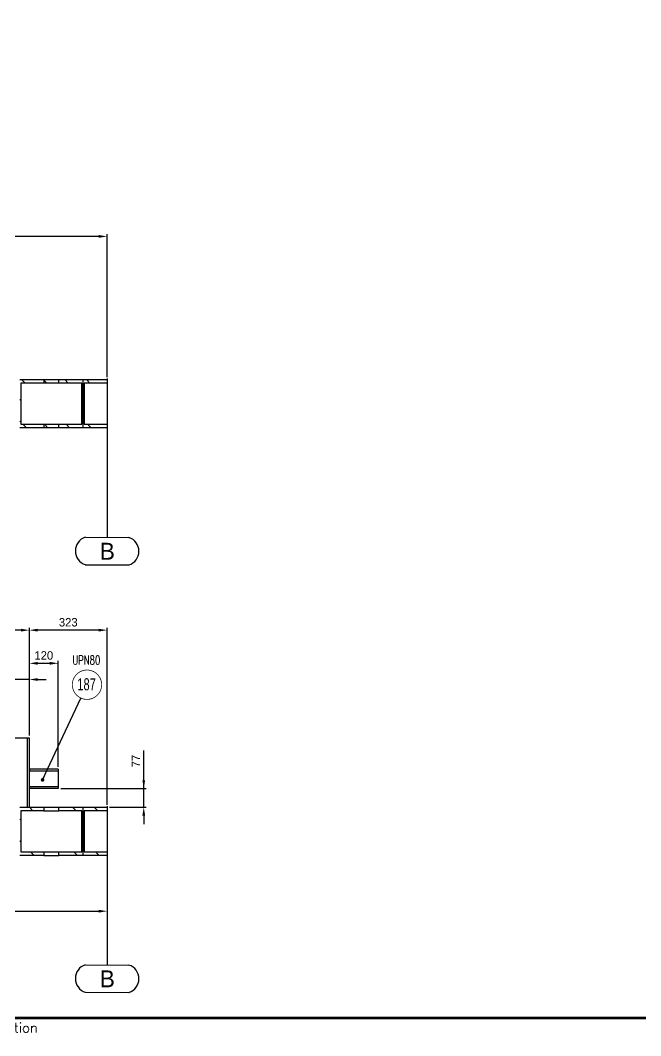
# Model space of a CAD drawing. Header units: millimetres. Extents: x 0 to 16187, y -20471 to 6290.
# Drawn here: x 2073.8 to 2331.3, y 2604.8 to 3026.1 of the extents above; entities that cross this region are included whole.
import ezdxf
from ezdxf.enums import TextEntityAlignment as Align

# ---------------------------------------------------------------- set-up
doc = ezdxf.new("R2010")
doc.units = ezdxf.units.MM
doc.header["$PDSIZE"] = -1
doc.layers.add('BORDER1', color=3, linetype='Continuous')
doc.layers.add('BORDER2', color=7, linetype='Continuous')
doc.styles.add('MtXpl_txt_shx', font='txt.shx', dxfattribs={"height": 0.2})
doc.styles.add('ROMANC', font='ROMANC', dxfattribs={"height": 5})
doc.styles.add('ROMANS', font='ROMANS.shx', dxfattribs={"width": 0.8})
doc.styles.add('ROMANT', font='ROMANT', dxfattribs={"height": 4})
doc.styles.add('SLDTEXTSTYLE2', font='TXT', dxfattribs={"width": 0.686449})
doc.dimstyles.new('AM_ISO', dxfattribs={"dimtxt": 3.5, "dimasz": 3.5, "dimexe": 1, "dimexo": 1, "dimgap": 1.5, "dimtad": 1, "dimdsep": 46, "dimtxsty": 'Standard', "dimcen": 0, "dimclrd": 1, "dimclre": 1, "dimclrt": 1, "dimadec": 0, "dimazin": 2, "dimtp": 0.1, "dimtm": 0.1, "dimtfac": 0.71, "dimtdec": 3, "dimtmove": 0, "dimatfit": 3, "dimfxl": 1, "dimlwd": -1, "dimlwe": -1, "dimarcsym": 1})
doc.dimstyles.new('AM_ISO$7', dxfattribs={"dimtxt": 3.5, "dimasz": 3.5, "dimexe": 1, "dimexo": 1, "dimgap": 1.5, "dimtad": 1, "dimtoh": 1, "dimdsep": 46, "dimtxsty": 'Standard', "dimcen": 0, "dimclrd": 1, "dimclre": 1, "dimclrt": 1, "dimadec": 0, "dimazin": 2, "dimtp": 0.1, "dimtm": 0.1, "dimtfac": 0.71, "dimtdec": 3, "dimtmove": 0, "dimatfit": 3, "dimfxl": 1, "dimlwd": -1, "dimlwe": -1, "dimarcsym": 1})
pattern_1 = [(135, (419.019, 715.6683), (-4.490128, -4.490128), [])]
pattern_2 = [(135, (419.019, 3612.7656), (-4.490128, -4.490128), [])]

# ---------------------------------------------------------------- blocks, each defined once
blk = doc.blocks.new('_D_46')
at = {"color": 1, "linetype": 'ByBlock'}
for p, q in [((2125.03, 2707.33), (2125.03, 2723.16)), ((2125.03, 2710.83), (2125.03, 2714.33)), ((2090.53, 2707.33), (2126.03, 2707.33)), ((2125.03, 2699.63), (2125.03, 2707.33)), ((2110.83, 2699.63), (2126.03, 2699.63)), ((2125.03, 2696.13), (2125.03, 2692.63))]:
    blk.add_line(p, q, dxfattribs=at)
at = {"color": 1}
for points in [[(2124.44, 2710.83), (2125.61, 2710.83), (2125.03, 2707.33)], [(2125.61, 2696.13), (2124.44, 2696.13), (2125.03, 2699.63)]]:
    blk.add_solid(points, dxfattribs=at)
at = {"layer": 'Defpoints', "color": 0}
for p in [(2089.53, 2707.33), (2125.03, 2707.33), (2109.83, 2699.63)]:
    blk.add_point(p, dxfattribs=at)
at = {"color": 1, "insert": (2120.03, 2718.75), "char_height": 3.5, "attachment_point": 2, "rotation": 90}
blk.add_mtext('77', dxfattribs=at)
blk = doc.blocks.new('_D_47')
at = {"color": 1, "linetype": 'ByBlock'}
for p, q in [((2069.53, 2752.61), (2038.05, 2752.61)), ((2066.03, 2752.61), (2062.53, 2752.61)), ((2069.53, 2729.33), (2069.53, 2753.61)), ((2077.53, 2752.61), (2069.53, 2752.61)), ((2077.53, 2729.33), (2077.53, 2753.61)), ((2081.03, 2752.61), (2084.53, 2752.61))]:
    blk.add_line(p, q, dxfattribs=at)
at = {"color": 1}
for points in [[(2066.03, 2752.03), (2066.03, 2753.2), (2069.53, 2752.61)], [(2081.03, 2753.2), (2081.03, 2752.03), (2077.53, 2752.61)]]:
    blk.add_solid(points, dxfattribs=at)
at = {"layer": 'Defpoints', "color": 0}
for p in [(2069.53, 2752.61), (2069.53, 2728.33), (2077.53, 2728.33)]:
    blk.add_point(p, dxfattribs=at)
at = {"color": 1, "insert": (2042.18, 2757.61), "char_height": 3.5, "attachment_point": 2}
blk.add_mtext('80', dxfattribs=at)
blk = doc.blocks.new('*D3852')
at = {"color": 1, "linetype": 'ByBlock'}
for p, q in [((2077.53, 2729.33), (2077.53, 2760.32)), ((2089.53, 2716.33), (2089.53, 2760.32)), ((2081.03, 2759.32), (2086.03, 2759.32))]:
    blk.add_line(p, q, dxfattribs=at)
at = {"color": 1}
for points in [[(2081.03, 2759.9), (2081.03, 2758.74), (2077.53, 2759.32)], [(2086.03, 2758.74), (2086.03, 2759.9), (2089.53, 2759.32)]]:
    blk.add_solid(points, dxfattribs=at)
at = {"layer": 'Defpoints', "color": 0}
for p in [(2089.53, 2759.32), (2077.53, 2728.33), (2089.53, 2715.33)]:
    blk.add_point(p, dxfattribs=at)
at = {"color": 1, "insert": (2083.53, 2762.57), "char_height": 3.5, "attachment_point": 5}
blk.add_mtext('120', dxfattribs=at)
blk = doc.blocks.new('*U609')
at = {"layer": 'BORDER1', "color": 154, "true_color": 0x1859a9, "const_width": 1}
blk.add_lwpolyline([(1.81, 811), (1144, 811), (1144, 0), (0, 0), (0, 811)], close=True, dxfattribs=at)
at = {"layer": 'BORDER2', "color": 154, "true_color": 0x1859a9, "style": 'ROMANS'}
blk.add_text('2017 ADNOC Onshore . All rights reserved. Abu Dhabi Company for Onshore Petroleum Operations Ltd. Restricted Circulation', height=4, dxfattribs=at).set_placement((489.5, -2), align=Align.TOP_CENTER)
at = {"layer": 'BORDER2', "flags": 8}
for tag, height, style, p in [('REV-A', 3.24, 'ROMANS', (986.93, 140.25)), ('RE-A', 8.06, 'ROMANT', (1084.63, 7.17))]:
    blk.add_attdef(tag, text='', height=height, dxfattribs=dict(at, style=style)).set_placement(p, align=Align.CENTER)
at = {"layer": 'BORDER2', "style": 'ROMANS', "width": 3.830216}
blk.add_attdef('DATE-A', text='', height=3.24, dxfattribs=at).set_placement((995.51, 140.25), (1008.51, 140.25), align=Align.FIT)
at = {"layer": 'BORDER2'}
for tag, height, style, p in [('DRN-A', 3.24, 'ROMANS', (1018.38, 140.25)), ('CHD-A', 3.24, 'ROMANS', (1032.35, 140.25)), ('APD-A', 3.24, 'ROMANS', (1046.64, 140.25)), ('CONS_CONT_VEND', 4.2, 'ROMANC', (1061.39, 72.83))]:
    blk.add_attdef(tag, text='', height=height, dxfattribs=dict(at, style=style)).set_placement(p, align=Align.CENTER)
at = {"layer": 'BORDER2', "style": 'ROMANS', "width": 0.8}
for tag, p, height in [('1:X', (997.23, 122.55), 3.5), ('LOC', (1042.74, 122.55), 3.5), ('PROJ_NO', (1118.64, 122.55), 3.5), ('CONS_DRG_NO', (1011, 63), 3)]:
    blk.add_attdef(tag, p, '', height=height, dxfattribs=at)
at = {"layer": 'BORDER2', "lineweight": 30, "width": 0.8, "flags": 104}
blk.add_attdef('COMMENTS-A', text='', height=2.2, dxfattribs=at).set_placement((1055.21, 142.07), align=Align.MIDDLE_LEFT)
at = {"layer": 'BORDER2', "style": 'ROMANS', "width": 0.8}
for tag, p in [('PROJECT_TITLE_1', (1061.07, 55.35)), ('PROJECT_TITLE_2', (1061.07, 49.3))]:
    blk.add_attdef(tag, text='', height=3.5, dxfattribs=at).set_placement(p, align=Align.MIDDLE)
at = {"layer": 'BORDER2', "style": 'ROMANT', "width": 0.8}
for tag, p in [('DRG_TITLE_1', (1061.07, 36.31)), ('DRG_TITLE_2', (1061.07, 28.31)), ('DRG_TITLE_3', (1061.07, 20.31))]:
    blk.add_attdef(tag, text='', height=5, dxfattribs=at).set_placement(p, align=Align.CENTER)
at = {"layer": 'BORDER2', "style": 'ROMANT'}
for tag, p in [('AR', (995, 7.17)), ('PA', (1011.74, 7.17)), ('DC', (1028.45, 7.17)), ('TS', (1120.84, 7.17))]:
    blk.add_attdef(tag, p, '', height=8.06, dxfattribs=at)
for tag, p in [('SRNO', (1074.7, 7.17)), ('SH', (1115.8, 7.18))]:
    blk.add_attdef(tag, text='', height=8.06, dxfattribs=at).set_placement(p, align=Align.RIGHT)
at = {"layer": 'BORDER2', "style": 'ROMANS', "flags": 2}
blk.add_attdef('TB_VERSION', text='', height=2, dxfattribs=at).set_placement((1, -1), align=Align.TOP_LEFT)
blk = doc.blocks.new('*D4466')
at = {"color": 1, "linetype": 'ByBlock'}
for p, q in [((2077.53, 2729.33), (2077.53, 2774.08)), ((2106.33, 2773.08), (2081.03, 2773.08)), ((2109.83, 2700.63), (2109.83, 2774.08))]:
    blk.add_line(p, q, dxfattribs=at)
at = {"color": 1}
for points in [[(2081.03, 2773.66), (2081.03, 2772.5), (2077.53, 2773.08)], [(2106.33, 2772.5), (2106.33, 2773.66), (2109.83, 2773.08)]]:
    blk.add_solid(points, dxfattribs=at)
at = {"layer": 'Defpoints', "color": 0}
for p in [(2077.53, 2773.08), (2077.53, 2728.33), (2109.83, 2699.63)]:
    blk.add_point(p, dxfattribs=at)
at = {"color": 1, "insert": (2093.68, 2776.33), "char_height": 3.5, "attachment_point": 5}
blk.add_mtext('323', dxfattribs=at)
blk = doc.blocks.new('*D4467')
at = {"color": 1, "linetype": 'ByBlock'}
for p, q in [((2000.53, 2747.63), (2000.53, 2774.08)), ((2074.03, 2773.08), (2004.03, 2773.08)), ((2077.53, 2729.33), (2077.53, 2774.08))]:
    blk.add_line(p, q, dxfattribs=at)
at = {"color": 1}
for points in [[(2004.03, 2773.66), (2004.03, 2772.5), (2000.53, 2773.08)], [(2074.03, 2772.5), (2074.03, 2773.66), (2077.53, 2773.08)]]:
    blk.add_solid(points, dxfattribs=at)
at = {"layer": 'Defpoints', "color": 0}
for p in [(2000.53, 2773.08), (2000.53, 2746.63), (2077.53, 2728.33)]:
    blk.add_point(p, dxfattribs=at)
at = {"color": 1, "insert": (2039.03, 2776.33), "char_height": 3.5, "attachment_point": 5}
blk.add_mtext('770', dxfattribs=at)
blk = doc.blocks.new('*D4472')
at = {"color": 1, "linetype": 'ByBlock'}
for p, q in [((1774.63, 2889.56), (1774.63, 2937.46)), ((2109.83, 2878.06), (2109.83, 2937.46)), ((2106.33, 2936.46), (1778.13, 2936.46))]:
    blk.add_line(p, q, dxfattribs=at)
at = {"color": 1}
for points in [[(1778.13, 2937.05), (1778.13, 2935.88), (1774.63, 2936.46)], [(2106.33, 2935.88), (2106.33, 2937.05), (2109.83, 2936.46)]]:
    blk.add_solid(points, dxfattribs=at)
at = {"layer": 'Defpoints', "color": 0}
for p in [(1774.63, 2936.46), (1774.63, 2888.56), (2109.83, 2877.06)]:
    blk.add_point(p, dxfattribs=at)
at = {"color": 1, "insert": (1942.23, 2939.71), "char_height": 3.5, "attachment_point": 5}
blk.add_mtext('3352', dxfattribs=at)
blk = doc.blocks.new('A$7E9318A251333')
at = {"color": 1}
blk.add_line((13.2, 77.37), (13.2, 11.43), dxfattribs=at)
at = {"color": 1, "ltscale": 0.2}
blk.add_line((4.15, 11.48), (22.25, 11.39), dxfattribs=at)
at = {"color": 1, "linetype": 'Continuous', "lineweight": 25}
blk.add_line((4.14, 0.09), (22.29, 0.01), dxfattribs=at)
at = {"color": 1, "ltscale": 0.2}
for centre, radius, start, end in [((5.98, 5.79), 5.98, 107.869, 252.0246), ((20.4, 5.69), 5.99, 287.9651, 71.9697)]:
    blk.add_arc(centre, radius, start, end, dxfattribs=at)
at = {"color": 1, "linetype": 'Continuous', "lineweight": 25}
blk.add_text('B', height=7, rotation=359.9537, dxfattribs=at).set_placement((10.17, 2.17))
blk = doc.blocks.new('*D4505')
at = {"color": 1, "linetype": 'ByBlock'}
for p, q in [((1478.43, 2678.63), (1478.43, 2655.46)), ((2109.83, 2678.63), (2109.83, 2655.46)), ((1481.93, 2656.46), (2106.33, 2656.46))]:
    blk.add_line(p, q, dxfattribs=at)
at = {"color": 1}
for points in [[(1481.93, 2657.05), (1481.93, 2655.88), (1478.43, 2656.46)], [(2106.33, 2655.88), (2106.33, 2657.05), (2109.83, 2656.46)]]:
    blk.add_solid(points, dxfattribs=at)
at = {"layer": 'Defpoints', "color": 0}
for p in [(1478.43, 2679.63), (2109.83, 2679.63), (2109.83, 2656.46)]:
    blk.add_point(p, dxfattribs=at)
at = {"color": 1, "insert": (1794.13, 2659.71), "char_height": 3.5, "attachment_point": 5}
blk.add_mtext('6314', dxfattribs=at)

msp = doc.modelspace()

# ---------------------------------------------------------------- hatches: boundary and pattern name
at = {"linetype": 'Continuous', "lineweight": 18}
h = msp.add_hatch(dxfattribs=at)
h.set_pattern_fill('ANSI31', scale=2, angle=90, style=0)
h.set_pattern_definition(pattern_1)
h.paths.add_polyline_path([(2073.52547, 2877.05729), (2073.52547, 2857.05729), (2083.52547, 2857.05729), (2083.52547, 2858.55729), (2073.97547, 2858.55729), (2073.97547, 2875.55729), (2083.52547, 2875.55729), (2083.52547, 2877.05729)], flags=0)
h = msp.add_hatch(dxfattribs=at)
h.set_pattern_fill('ANSI31', scale=2, angle=90, style=0)
h.set_pattern_definition(pattern_1)
h.paths.add_polyline_path([(2089.82547, 2877.05729), (2083.52547, 2877.05729), (2083.52547, 2875.55729), (2089.82547, 2875.55729)], flags=0)
h = msp.add_hatch(dxfattribs=at)
h.set_pattern_fill('ANSI31', scale=2, angle=90, style=0)
h.set_pattern_definition(pattern_1)
h.paths.add_polyline_path([(2099.37547, 2875.55729), (2099.37547, 2858.55729), (2089.82547, 2858.55729), (2089.82547, 2857.05729), (2099.82547, 2857.05729), (2099.82547, 2877.05729), (2089.82547, 2877.05729), (2089.82547, 2875.55729)], flags=0)
h = msp.add_hatch(dxfattribs=at)
h.set_pattern_fill('ANSI31', scale=2, angle=90, style=0)
h.set_pattern_definition(pattern_1)
h.paths.add_polyline_path([(2109.82547, 2877.05729), (2099.82547, 2877.05729), (2099.82547, 2857.05729), (2109.82547, 2857.05729), (2109.82547, 2858.55729), (2100.27547, 2858.55729), (2100.27547, 2875.55729), (2109.82547, 2875.55729)], flags=0)
h = msp.add_hatch(dxfattribs=at)
h.set_pattern_fill('ANSI31', scale=2, angle=90, style=0)
h.set_pattern_definition(pattern_1)
h.paths.add_polyline_path([(2089.82547, 2858.55729), (2083.52547, 2858.55729), (2083.52547, 2857.05729), (2089.82547, 2857.05729)], flags=0)
h = msp.add_hatch(dxfattribs=at)
h.set_pattern_fill('ANSI31', scale=2, angle=90, style=0)
h.set_pattern_definition(pattern_2)
h.paths.add_polyline_path([(2073.52547, 2699.62906), (2073.52547, 2679.62906), (2083.52547, 2679.62906), (2083.52547, 2681.12906), (2073.97547, 2681.12906), (2073.97547, 2698.12906), (2083.52547, 2698.12906), (2083.52547, 2699.62906)], flags=0)
h = msp.add_hatch(dxfattribs=at)
h.set_pattern_fill('ANSI31', scale=2, angle=90, style=0)
h.set_pattern_definition(pattern_2)
h.paths.add_polyline_path([(2099.37547, 2698.12906), (2099.37547, 2681.12906), (2089.82547, 2681.12906), (2089.82547, 2679.62906), (2099.82547, 2679.62906), (2099.82547, 2699.62906), (2089.82547, 2699.62906), (2089.82547, 2698.12906)], flags=0)
h = msp.add_hatch(dxfattribs=at)
h.set_pattern_fill('ANSI31', scale=2, angle=90, style=0)
h.set_pattern_definition(pattern_2)
h.paths.add_polyline_path([(2109.82547, 2699.62906), (2099.82547, 2699.62906), (2099.82547, 2679.62906), (2109.82547, 2679.62906), (2109.82547, 2681.12906), (2100.27547, 2681.12906), (2100.27547, 2698.12906), (2109.82547, 2698.12906)], flags=0)

# ---------------------------------------------------------------- linework, layer by layer
at = {"color": 7, "linetype": 'Continuous', "lineweight": 25}
for p, q in [((2073.52547, 2877.05729), (2083.52547, 2877.05729)), ((2083.52547, 2875.55729), (2073.97547, 2875.55729)), ((2073.97547, 2875.55729), (2073.97547, 2858.55729)), ((2083.52547, 2877.05729), (2083.52547, 2875.55729)), ((2083.52547, 2877.05729), (2089.82547, 2877.05729)), ((2089.82547, 2875.55729), (2083.52547, 2875.55729)), ((2089.82547, 2875.55729), (2089.82547, 2877.05729)), ((2089.82547, 2877.05729), (2099.82547, 2877.05729)), ((2099.37547, 2875.55729), (2089.82547, 2875.55729)), ((2099.37547, 2858.55729), (2099.37547, 2875.55729)), ((2099.82547, 2857.05729), (2099.82547, 2877.05729)), ((2099.82547, 2877.05729), (2109.82547, 2877.05729)), ((2109.82547, 2875.55729), (2100.27547, 2875.55729)), ((2100.27547, 2875.55729), (2100.27547, 2858.55729)), ((2109.82547, 2877.05729), (2109.82547, 2875.55729)), ((2083.52547, 2857.05729), (2073.52547, 2857.05729)), ((2073.97547, 2858.55729), (2083.52547, 2858.55729)), ((2083.52547, 2858.55729), (2083.52547, 2857.05729)), ((2083.52547, 2858.55729), (2089.82547, 2858.55729)), ((2089.82547, 2857.05729), (2083.52547, 2857.05729)), ((2089.82547, 2857.05729), (2089.82547, 2858.55729)), ((2089.82547, 2858.55729), (2099.37547, 2858.55729)), ((2099.82547, 2857.05729), (2089.82547, 2857.05729)), ((2109.82547, 2857.05729), (2099.82547, 2857.05729)), ((2100.27547, 2858.55729), (2109.82547, 2858.55729)), ((2109.82547, 2858.55729), (2109.82547, 2857.05729)), ((2076.72547, 2728.32906), (2070.32547, 2728.32906)), ((2077.52547, 2728.32906), (2076.72547, 2728.32906)), ((2076.72547, 2699.62906), (2076.72547, 2728.32906)), ((2077.52547, 2699.62906), (2077.52547, 2728.32906)), ((2089.52547, 2715.32906), (2077.52547, 2715.32906)), ((2077.52547, 2715.32906), (2077.52547, 2714.52906)), ((2089.52547, 2714.52906), (2077.52547, 2714.52906)), ((2089.52547, 2715.32906), (2089.52547, 2714.52906)), ((2089.52547, 2714.52906), (2089.52547, 2708.12906)), ((2077.52547, 2708.12906), (2077.52547, 2707.32906)), ((2089.52547, 2708.12906), (2077.52547, 2708.12906)), ((2089.52547, 2707.32906), (2077.52547, 2707.32906)), ((2089.52547, 2708.12906), (2089.52547, 2707.32906)), ((2073.52547, 2699.62906), (2083.52547, 2699.62906)), ((2083.52547, 2698.12906), (2073.97547, 2698.12906)), ((2073.97547, 2698.12906), (2073.97547, 2681.12906)), ((2083.52547, 2699.62906), (2089.82547, 2699.62906)), ((2083.52547, 2699.62906), (2083.52547, 2698.12906)), ((2083.52547, 2698.12906), (2089.82547, 2698.12906)), ((2089.82547, 2698.12906), (2089.82547, 2699.62906)), ((2089.82547, 2699.62906), (2099.82547, 2699.62906)), ((2099.37547, 2698.12906), (2089.82547, 2698.12906)), ((2099.37547, 2681.12906), (2099.37547, 2698.12906)), ((2099.82547, 2679.62906), (2099.82547, 2699.62906)), ((2099.82547, 2699.62906), (2109.82547, 2699.62906)), ((2109.82547, 2698.12906), (2100.27547, 2698.12906)), ((2100.27547, 2698.12906), (2100.27547, 2681.12906)), ((2109.82547, 2699.62906), (2109.82547, 2698.12906)), ((2073.97547, 2681.12906), (2083.52547, 2681.12906)), ((2083.52547, 2681.12906), (2089.82547, 2681.12906)), ((2083.52547, 2681.12906), (2083.52547, 2679.62906)), ((2089.82547, 2679.62906), (2089.82547, 2681.12906)), ((2089.82547, 2681.12906), (2099.37547, 2681.12906)), ((2100.27547, 2681.12906), (2109.82547, 2681.12906)), ((2109.82547, 2681.12906), (2109.82547, 2679.62906)), ((2083.52547, 2679.62906), (2073.52547, 2679.62906)), ((2083.52547, 2679.62906), (2089.82547, 2679.62906)), ((2099.82547, 2679.62906), (2089.82547, 2679.62906)), ((2109.82547, 2679.62906), (2099.82547, 2679.62906))]:
    msp.add_line(p, q, dxfattribs=at)
at = {"color": 4, "const_width": 0.3125}
msp.add_lwpolyline([(2095.36264, 2750.43937, -1), (2107.55014, 2750.43937, -1)], format="xyb", close=True, dxfattribs=at)

# ---------------------------------------------------------------- block references
for p in [(2096.62397, 2800.16337), (2096.62397, 2622.73513)]:
    msp.add_blockref('A$7E9318A251333', p)
at = {"layer": 'BORDER1'}
msp.add_blockref('*U609', (1420.17862, 2612.13313), dxfattribs=at)

# ---------------------------------------------------------------- texts
at = {"color": 4, "lineweight": 25, "style": 'MtXpl_txt_shx', "width": 0.6875}
msp.add_text('UPN80', height=3.75, dxfattribs=at).set_placement((2095.37823, 2758.77211))
at = {"color": 4, "lineweight": 25, "style": 'SLDTEXTSTYLE2', "width": 0.686449}
msp.add_text('187', height=5, dxfattribs=at).set_placement((2101.28992, 2750.63234), align=Align.MIDDLE_CENTER)

# ---------------------------------------------------------------- dimensions: what is measured, and where the dimension line sits
for base, p1, p2, picture, middle in [((1774.62547, 2936.46308), (2109.82547, 2877.05729), (1774.62547, 2888.55729), '*D4472', (1942.22547, 2939.71308)), ((2000.52547, 2773.07863), (2077.52547, 2728.32906), (2000.52547, 2746.62906), '*D4467', (2039.02547, 2776.32863)), ((2077.52547, 2773.07863), (2109.82547, 2699.62906), (2077.52547, 2728.32906), '*D4466', (2093.67547, 2776.32863)), ((2089.52547, 2759.31932), (2077.52547, 2728.32906), (2089.52547, 2715.32906), '*D3852', (2083.52547, 2762.56932))]:
    dim = msp.add_linear_dim(base=base, p1=p1, p2=p2, dimstyle='AM_ISO', override={"dimtxt": 3.5, "dimlfac": 10})
    dim.commit()
    dim.dimension.update_dxf_attribs({"geometry": picture, "text_midpoint": middle})
for base, p1, p2, angle, picture, middle in [((2069.52547, 2752.61193), (2077.52547, 2728.32906), (2069.52547, 2728.32906), 180, '_D_47', (2042.17647, 2752.61193)), ((2125.02813, 2707.32906), (2109.82547, 2699.62906), (2089.52547, 2707.32906), 90, '_D_46', (2125.02813, 2718.74572))]:
    dim = msp.add_linear_dim(base=base, p1=p1, p2=p2, angle=angle, dimstyle='AM_ISO', override={"dimtxt": 3.5, "dimlfac": 10})
    dim.commit()
    dim.dimension.update_dxf_attribs({"geometry": picture, "text_midpoint": middle, "dimtype": 160})
dim = msp.add_linear_dim(base=(2109.82547, 2656.46341), p1=(1478.42547, 2679.62906), p2=(2109.82547, 2679.62906), dimstyle='AM_ISO', override={"dimtxt": 3.5, "dimlfac": 10})
dim.commit()
dim.dimension.update_dxf_attribs({"geometry": '*D4505', "text_midpoint": (1794.12547, 2656.46341), "dimtype": 160})

# ---------------------------------------------------------------- leaders
at = {"color": 4}
msp.add_leader([(2083.02911, 2710.94551), (2098.8798, 2744.91715)], dimstyle='AM_ISO$7', override={"dimasz": 1.5, "dimldrblk": 'Dot'}, dxfattribs=at)

doc.saveas('drawing.dxf')
